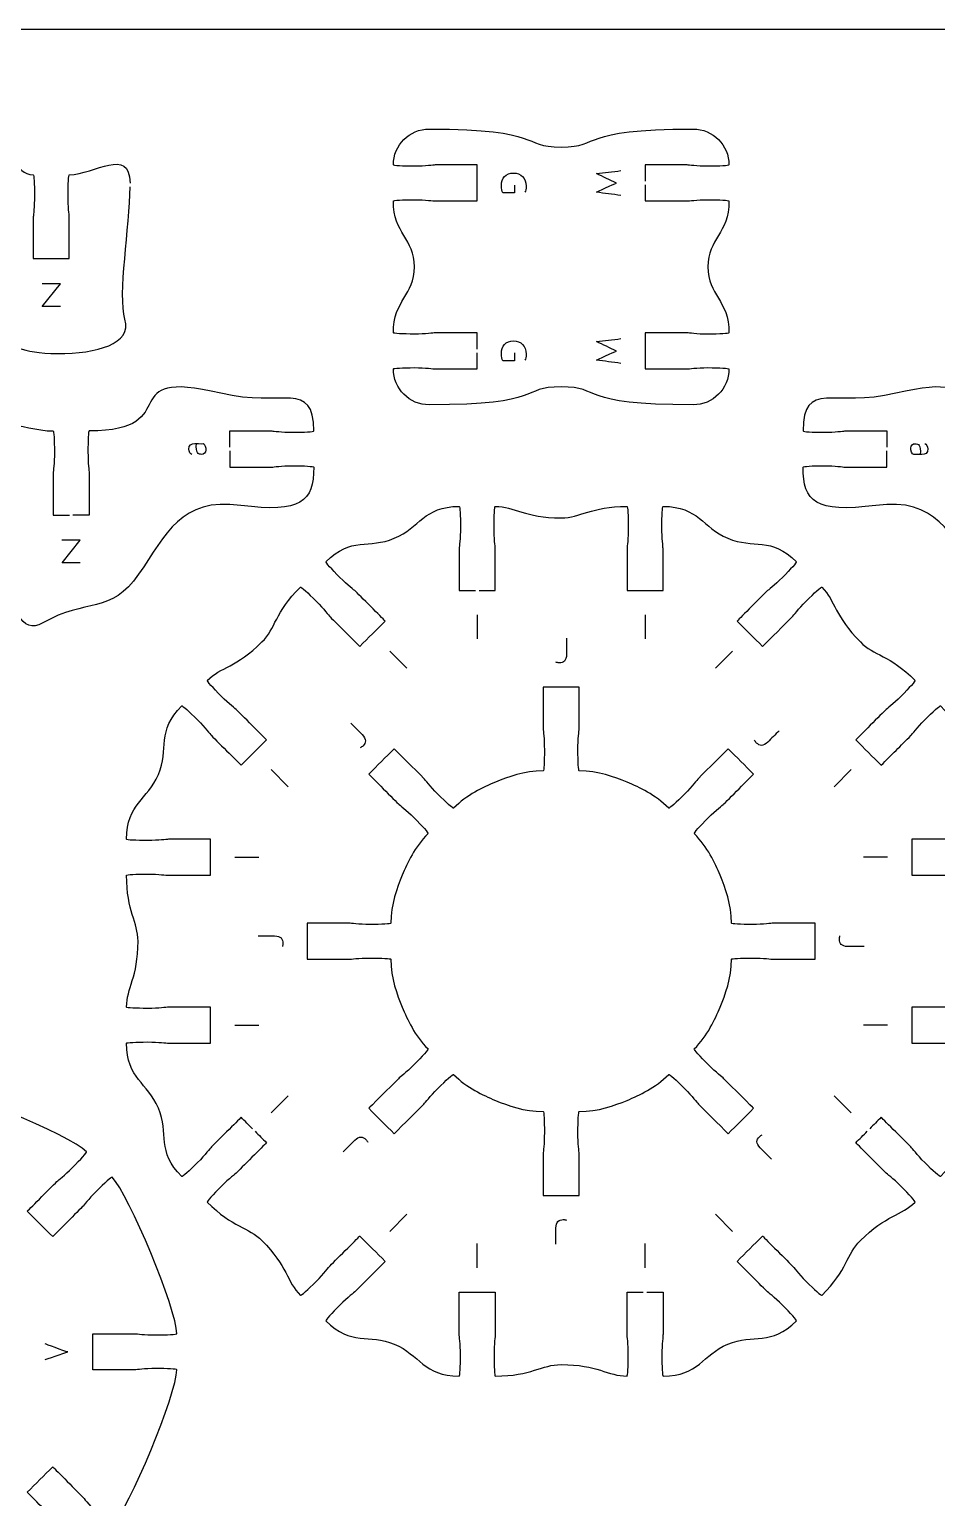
# Model space of a CAD drawing. Extents: x 0 to 300, y 0 to 300.
# Drawn here: x 105.9 to 181.6, y 177.7 to 300.1 of the extents above; entities that cross this region are included whole.
import ezdxf

# ---------------------------------------------------------------- set-up
doc = ezdxf.new("R2010")
doc.units = 0
doc.header["$MEASUREMENT"] = 0
doc.layers.add('DEFAULT', color=7, linetype='CONTINUOUS')

msp = doc.modelspace()

# ---------------------------------------------------------------- linework, layer by layer
at = {"layer": 'DEFAULT', "color": 1}
msp.add_lwpolyline([(294.85, 300.1), (5.15, 300.1)], dxfattribs=at)
at = {"layer": 'DEFAULT', "color": 250}
for points in [[(108.49, 276.98), (106.98, 276.98), (108.49, 278.89), (106.96, 278.89)], [(110.15, 255.61), (108.64, 255.61), (110.15, 257.51), (108.62, 257.51)], [(143.27, 251.29), (143.27, 249.27)], [(157.27, 251.29), (157.27, 249.27)], [(135.97, 248.26), (137.39, 246.83)], [(164.57, 248.26), (163.15, 246.83)], [(126.07, 238.37), (127.5, 236.94)], [(174.47, 238.37), (173.04, 236.94)], [(123.04, 231.06), (125.06, 231.06)], [(177.5, 231.06), (175.48, 231.06)], [(123.04, 217.06), (125.06, 217.06)], [(177.5, 217.06), (175.48, 217.06)], [(126.07, 209.76), (127.5, 211.18)], [(174.47, 209.76), (173.04, 211.18)], [(135.97, 199.86), (137.39, 201.29)], [(164.57, 199.86), (163.15, 201.29)], [(143.27, 196.83), (143.27, 198.85)], [(157.27, 196.83), (157.27, 198.85)]]:
    msp.add_lwpolyline(points, dxfattribs=at)
at = {"layer": 'DEFAULT', "color": 1}
for points, knots in [([(143.27, 273.43), (143.27, 273.89), (143.27, 274.34), (143.27, 274.79), (142.11, 274.79), (140.94, 274.79), (139.77, 274.79), (139.6, 274.79), (138.99, 274.69), (138.02, 274.69), (137.05, 274.69), (136.27, 274.74), (136.27, 274.79), (136.27, 277.54), (138.03, 277.92), (138.03, 280.29), (138.03, 282.66), (136.27, 283.04), (136.27, 285.79), (136.27, 285.84), (137.05, 285.89), (138.02, 285.89), (138.99, 285.89), (139.6, 285.79), (139.77, 285.79), (140.94, 285.79), (142.11, 285.79), (143.27, 285.79), (143.27, 286.79), (143.27, 287.79), (143.27, 288.79), (142.11, 288.79), (140.94, 288.79), (139.77, 288.79), (139.6, 288.79), (138.99, 288.69), (138.02, 288.69), (137.05, 288.69), (136.27, 288.73), (136.27, 288.79), (136.27, 290.45), (137.61, 291.79), (139.27, 291.79), (149, 291.79), (146.77, 290.29), (150.27, 290.29), (153.77, 290.29), (151.54, 291.79), (161.27, 291.79), (162.93, 291.79), (164.27, 290.45), (164.27, 288.79), (164.27, 288.73), (163.49, 288.69), (162.52, 288.69), (161.55, 288.69), (160.95, 288.79), (160.77, 288.79), (159.6, 288.79), (158.44, 288.79), (157.27, 288.79), (157.27, 288.34), (157.27, 287.89), (157.27, 287.44)], [0, 0, 0, 0, 3.83, 3.83, 3.83, 13.75, 13.75, 13.75, 14.75, 14.75, 14.75, 15.75, 15.75, 15.75, 16.75, 16.75, 16.75, 17.75, 17.75, 17.75, 18.75, 18.75, 18.75, 19.75, 19.75, 19.75, 29.67, 29.67, 29.67, 38.17, 38.17, 38.17, 48.09, 48.09, 48.09, 49.09, 49.09, 49.09, 50.09, 50.09, 50.09, 51.09, 51.09, 51.09, 52.09, 52.09, 52.09, 53.09, 53.09, 53.09, 54.09, 54.09, 54.09, 55.09, 55.09, 55.09, 56.09, 56.09, 56.09, 66.01, 66.01, 66.01, 69.84, 69.84, 69.84, 69.84]), ([(94.74, 287.66), (94.33, 291.27), (96.75, 287.71), (100.92, 289.06), (105.16, 290.43), (104.53, 287.98), (106.23, 287.98), (106.29, 287.98), (106.33, 287.19), (106.33, 286.23), (106.33, 285.26), (106.23, 284.65), (106.23, 284.48), (106.23, 283.31), (106.23, 282.14), (106.23, 280.98), (107.23, 280.98), (108.23, 280.98), (109.23, 280.98), (109.23, 282.14), (109.23, 283.31), (109.23, 284.48), (109.23, 284.65), (109.13, 285.26), (109.13, 286.23), (109.13, 287.19), (109.18, 287.98), (109.23, 287.98), (111.37, 287.98), (114.23, 290.35), (114.31, 287.28)], [0, 0, 0, 0, 1, 1, 1, 2, 2, 2, 3, 3, 3, 4, 4, 4, 13.92, 13.92, 13.92, 22.42, 22.42, 22.42, 32.34, 32.34, 32.34, 33.34, 33.34, 33.34, 34.34, 34.34, 34.34, 35.34, 35.34, 35.34, 35.34]), ([(94.78, 287.36), (95.12, 283.51), (89.89, 278.3), (91.7, 274.68), (92.5, 273.09), (92.33, 271.19), (95.95, 271.19), (99.23, 271.19), (96.74, 273.98), (99.23, 273.98), (99.28, 273.98), (99.33, 274.76), (99.33, 275.73), (99.33, 276.7), (99.23, 277.3), (99.23, 277.48), (99.23, 278.64), (99.23, 279.81), (99.23, 280.98), (100.23, 280.98), (101.23, 280.98), (102.23, 280.98), (102.23, 279.81), (102.23, 278.64), (102.23, 277.48), (102.23, 277.3), (102.13, 276.7), (102.13, 275.73), (102.13, 274.76), (102.17, 273.98), (102.23, 273.98), (104.78, 273.98), (105.03, 273.06), (108.27, 273.06), (111.51, 273.06), (114.5, 273.87), (113.88, 275.93), (113.27, 277.95), (114.28, 283.66), (114.31, 286.98)], [0, 0, 0, 0, 1, 1, 1, 2, 2, 2, 3, 3, 3, 4, 4, 4, 5, 5, 5, 14.92, 14.92, 14.92, 23.43, 23.43, 23.43, 33.35, 33.35, 33.35, 34.35, 34.35, 34.35, 35.35, 35.35, 35.35, 36.35, 36.35, 36.35, 37.35, 37.35, 37.35, 38.35, 38.35, 38.35, 38.35]), ([(157.27, 287.14), (157.27, 286.69), (157.27, 286.24), (157.27, 285.79), (158.44, 285.79), (159.6, 285.79), (160.77, 285.79), (160.95, 285.79), (161.55, 285.89), (162.52, 285.89), (163.49, 285.89), (164.27, 285.84), (164.27, 285.79), (164.27, 283.04), (162.52, 282.66), (162.52, 280.29), (162.52, 277.92), (164.27, 277.54), (164.27, 274.79), (164.27, 274.73), (163.49, 274.68), (162.52, 274.68), (161.55, 274.68), (160.95, 274.79), (160.77, 274.79), (159.6, 274.79), (158.44, 274.79), (157.27, 274.79), (157.27, 273.79), (157.27, 272.78), (157.27, 271.78), (158.44, 271.78), (159.6, 271.78), (160.77, 271.78), (160.95, 271.78), (161.55, 271.89), (162.52, 271.89), (163.49, 271.89), (164.27, 271.84), (164.27, 271.78), (164.27, 270.13), (162.93, 268.79), (161.27, 268.79), (151.54, 268.79), (153.77, 270.29), (150.27, 270.29), (146.77, 270.29), (149, 268.79), (139.27, 268.79), (137.61, 268.79), (136.27, 270.13), (136.27, 271.79), (136.27, 271.84), (137.05, 271.89), (138.02, 271.89), (138.99, 271.89), (139.6, 271.79), (139.77, 271.79), (140.94, 271.79), (142.11, 271.79), (143.27, 271.79), (143.27, 272.24), (143.27, 272.69), (143.27, 273.14)], [0, 0, 0, 0, 3.83, 3.83, 3.83, 13.75, 13.75, 13.75, 14.75, 14.75, 14.75, 15.75, 15.75, 15.75, 16.75, 16.75, 16.75, 17.75, 17.75, 17.75, 18.75, 18.75, 18.75, 19.75, 19.75, 19.75, 29.67, 29.67, 29.67, 38.18, 38.18, 38.18, 48.1, 48.1, 48.1, 49.1, 49.1, 49.1, 50.1, 50.1, 50.1, 51.1, 51.1, 51.1, 52.1, 52.1, 52.1, 53.1, 53.1, 53.1, 54.1, 54.1, 54.1, 55.1, 55.1, 55.1, 56.1, 56.1, 56.1, 66.02, 66.02, 66.02, 69.84, 69.84, 69.84, 69.84]), ([(122.63, 265.25), (122.63, 265.71), (122.63, 266.16), (122.63, 266.61), (123.79, 266.61), (124.96, 266.61), (126.13, 266.61), (126.3, 266.61), (126.91, 266.5), (127.88, 266.5), (128.84, 266.5), (129.63, 266.55), (129.63, 266.61), (129.63, 270.91), (127, 268.53), (121.89, 269.75), (112.67, 271.95), (119.11, 266.61), (110.89, 266.61), (110.83, 266.61), (110.79, 265.82), (110.79, 264.86), (110.79, 263.89), (110.89, 263.28), (110.89, 263.11), (110.89, 261.94), (110.89, 260.77), (110.89, 259.6), (110.44, 259.6), (109.99, 259.6), (109.54, 259.6)], [0, 0, 0, 0, 3.83, 3.83, 3.83, 13.75, 13.75, 13.75, 14.75, 14.75, 14.75, 15.75, 15.75, 15.75, 16.75, 16.75, 16.75, 17.75, 17.75, 17.75, 18.75, 18.75, 18.75, 19.75, 19.75, 19.75, 29.68, 29.68, 29.68, 33.51, 33.51, 33.51, 33.51]), ([(190.53, 259.6), (190.08, 259.6), (189.63, 259.6), (189.18, 259.6), (189.18, 260.77), (189.18, 261.94), (189.18, 263.11), (189.18, 263.28), (189.28, 263.89), (189.28, 264.86), (189.28, 265.82), (189.24, 266.61), (189.18, 266.61), (180.96, 266.61), (187.4, 271.95), (178.19, 269.75), (173.07, 268.53), (170.45, 270.91), (170.45, 266.61), (170.45, 266.55), (171.23, 266.5), (172.19, 266.5), (173.16, 266.5), (173.77, 266.61), (173.94, 266.61), (175.11, 266.61), (176.28, 266.61), (177.44, 266.61), (177.44, 266.16), (177.44, 265.71), (177.44, 265.25)], [0, 0, 0, 0, 3.83, 3.83, 3.83, 13.76, 13.76, 13.76, 14.76, 14.76, 14.76, 15.76, 15.76, 15.76, 16.76, 16.76, 16.76, 17.76, 17.76, 17.76, 18.76, 18.76, 18.76, 19.76, 19.76, 19.76, 29.68, 29.68, 29.68, 33.51, 33.51, 33.51, 33.51]), ([(122.63, 264.96), (122.63, 264.5), (122.63, 264.05), (122.63, 263.6), (123.79, 263.6), (124.96, 263.6), (126.13, 263.6), (126.3, 263.6), (126.91, 263.71), (127.88, 263.71), (128.84, 263.71), (129.63, 263.66), (129.63, 263.6), (129.63, 260.7), (128.59, 259.76), (123.54, 260.41), (118.5, 261.07), (117.32, 258.02), (115.02, 254.66), (112.71, 251.3), (110.65, 252.67), (107.03, 250.61), (103.42, 248.56), (103.92, 259.7), (102.99, 264.25), (102.05, 268.79), (105.21, 266.61), (107.89, 266.61), (107.94, 266.61), (107.99, 265.82), (107.99, 264.86), (107.99, 263.89), (107.89, 263.28), (107.89, 263.1), (107.89, 261.94), (107.89, 260.77), (107.89, 259.6), (108.34, 259.6), (108.79, 259.6), (109.24, 259.6)], [0, 0, 0, 0, 3.83, 3.83, 3.83, 13.75, 13.75, 13.75, 14.75, 14.75, 14.75, 15.75, 15.75, 15.75, 16.75, 16.75, 16.75, 17.75, 17.75, 17.75, 18.75, 18.75, 18.75, 19.75, 19.75, 19.75, 20.75, 20.75, 20.75, 21.75, 21.75, 21.75, 22.75, 22.75, 22.75, 32.67, 32.67, 32.67, 36.49, 36.49, 36.49, 36.49]), ([(190.83, 259.6), (191.28, 259.6), (191.73, 259.6), (192.18, 259.6), (192.18, 260.77), (192.18, 261.94), (192.18, 263.1), (192.18, 263.28), (192.08, 263.89), (192.08, 264.86), (192.08, 265.82), (192.13, 266.61), (192.18, 266.61), (194.86, 266.61), (198.02, 268.79), (197.08, 264.25), (196.15, 259.7), (196.65, 248.56), (193.04, 250.61), (189.42, 252.67), (187.36, 251.3), (185.05, 254.66), (182.75, 258.02), (181.57, 261.07), (176.53, 260.41), (171.48, 259.76), (170.45, 260.7), (170.45, 263.6), (170.45, 263.66), (171.23, 263.71), (172.19, 263.71), (173.16, 263.71), (173.77, 263.6), (173.94, 263.6), (175.11, 263.6), (176.28, 263.6), (177.44, 263.6), (177.44, 264.05), (177.44, 264.5), (177.44, 264.96)], [0, 0, 0, 0, 3.82, 3.82, 3.82, 13.74, 13.74, 13.74, 14.74, 14.74, 14.74, 15.74, 15.74, 15.74, 16.74, 16.74, 16.74, 17.74, 17.74, 17.74, 18.74, 18.74, 18.74, 19.74, 19.74, 19.74, 20.74, 20.74, 20.74, 21.74, 21.74, 21.74, 22.74, 22.74, 22.74, 32.66, 32.66, 32.66, 36.49, 36.49, 36.49, 36.49]), ([(124.52, 208.42), (124.2, 208.74), (123.88, 209.06), (123.57, 209.38), (123.57, 209.38), (121.71, 207.52), (121.09, 206.91), (120.97, 206.78), (120.61, 206.28), (119.93, 205.6), (119.24, 204.91), (118.66, 204.39), (118.62, 204.43), (116.5, 206.55), (117.56, 208), (116.67, 210.14), (115.78, 212.29), (114.01, 212.56), (114.01, 215.56), (114.01, 215.61), (114.79, 215.66), (115.76, 215.66), (116.73, 215.66), (117.33, 215.56), (117.51, 215.56), (118.68, 215.56), (119.84, 215.56), (121.01, 215.56), (121.01, 216.56), (121.01, 217.56), (121.01, 218.56), (119.84, 218.56), (118.68, 218.56), (117.51, 218.56), (117.33, 218.56), (116.73, 218.46), (115.76, 218.46), (114.79, 218.46), (114.01, 218.5), (114.01, 218.56), (114.01, 220.18), (114.97, 221.02), (114.97, 224.06), (114.97, 225.68), (114.01, 226.52), (114.01, 229.56), (114.01, 229.61), (114.79, 229.66), (115.76, 229.66), (116.73, 229.66), (117.33, 229.56), (117.51, 229.56), (118.68, 229.56), (119.84, 229.56), (121.01, 229.56), (121.01, 230.56), (121.01, 231.56), (121.01, 232.56), (119.84, 232.56), (118.68, 232.56), (117.51, 232.56), (117.33, 232.56), (116.73, 232.46), (115.76, 232.46), (114.79, 232.46), (114.01, 232.5), (114.01, 232.56), (114.01, 235.56), (115.78, 235.83), (116.67, 237.97), (117.56, 240.12), (116.5, 241.57), (118.62, 243.69), (118.66, 243.73), (119.24, 243.2), (119.93, 242.52), (120.61, 241.84), (120.97, 241.34), (121.09, 241.21), (121.71, 240.59), (123.57, 238.74), (123.57, 238.74), (124.27, 239.44), (124.98, 240.15), (125.69, 240.86), (125.69, 240.86), (123.83, 242.72), (123.21, 243.33), (123.09, 243.46), (122.59, 243.82), (121.9, 244.5), (121.22, 245.19), (120.7, 245.77), (120.74, 245.81), (121.88, 246.95), (123.16, 246.87), (125.31, 249.02), (126.45, 250.16), (126.37, 251.44), (128.52, 253.59), (128.56, 253.63), (129.14, 253.11), (129.83, 252.42), (130.51, 251.74), (130.87, 251.24), (130.99, 251.11), (131.61, 250.5), (133.47, 248.64), (133.47, 248.64), (134.18, 249.35), (134.88, 250.05), (135.59, 250.76), (135.59, 250.76), (133.73, 252.62), (133.12, 253.24), (132.99, 253.36), (132.49, 253.72), (131.81, 254.4), (131.12, 255.08), (130.6, 255.67), (130.64, 255.71), (132.76, 257.83), (134.21, 256.77), (136.35, 257.66), (138.5, 258.54), (138.77, 260.32), (141.77, 260.32), (141.82, 260.32), (141.87, 259.54), (141.87, 258.57), (141.87, 257.6), (141.77, 256.99), (141.77, 256.82), (141.77, 255.65), (141.77, 254.49), (141.77, 253.32), (142.22, 253.32), (142.67, 253.32), (143.12, 253.32)], [0, 0, 0, 0, 3.832519, 3.832519, 3.832519, 4.832519, 4.832519, 4.832519, 5.832519, 5.832519, 5.832519, 6.832519, 6.832519, 6.832519, 7.832519, 7.832519, 7.832519, 8.832519, 8.832519, 8.832519, 9.832519, 9.832519, 9.832519, 10.832519, 10.832519, 10.832519, 20.752519, 20.752519, 20.752519, 29.262519, 29.262519, 29.262519, 39.182519, 39.182519, 39.182519, 40.182519, 40.182519, 40.182519, 41.182519, 41.182519, 41.182519, 42.182519, 42.182519, 42.182519, 43.182519, 43.182519, 43.182519, 44.182519, 44.182519, 44.182519, 45.182519, 45.182519, 45.182519, 55.102519, 55.102519, 55.102519, 63.602519, 63.602519, 63.602519, 73.522519, 73.522519, 73.522519, 74.522519, 74.522519, 74.522519, 75.522519, 75.522519, 75.522519, 76.522519, 76.522519, 76.522519, 77.522519, 77.522519, 77.522519, 78.522519, 78.522519, 78.522519, 79.522519, 79.522519, 79.522519, 80.522519, 80.522519, 80.522519, 89.029016, 89.029016, 89.029016, 90.029016, 90.029016, 90.029016, 91.029016, 91.029016, 91.029016, 92.029016, 92.029016, 92.029016, 93.029016, 93.029016, 93.029016, 94.029016, 94.029016, 94.029016, 95.029016, 95.029016, 95.029016, 96.029016, 96.029016, 96.029016, 97.029016, 97.029016, 97.029016, 105.52844, 105.52844, 105.52844, 106.52844, 106.52844, 106.52844, 107.52844, 107.52844, 107.52844, 108.52844, 108.52844, 108.52844, 109.52844, 109.52844, 109.52844, 110.52844, 110.52844, 110.52844, 111.52844, 111.52844, 111.52844, 112.52844, 112.52844, 112.52844, 122.44844, 122.44844, 122.44844, 126.27844, 126.27844, 126.27844, 126.27844]), ([(143.42, 253.32), (143.87, 253.32), (144.32, 253.32), (144.77, 253.32), (144.77, 254.49), (144.77, 255.65), (144.77, 256.82), (144.77, 256.99), (144.67, 257.6), (144.67, 258.57), (144.67, 259.54), (144.71, 260.32), (144.77, 260.32), (146.39, 260.32), (147.23, 259.36), (150.27, 259.36), (151.89, 259.36), (152.73, 260.32), (155.77, 260.32), (155.82, 260.32), (155.87, 259.54), (155.87, 258.57), (155.87, 257.6), (155.77, 256.99), (155.77, 256.82), (155.77, 255.65), (155.77, 254.49), (155.77, 253.32), (156.77, 253.32), (157.77, 253.32), (158.77, 253.32), (158.77, 254.49), (158.77, 255.65), (158.77, 256.82), (158.77, 256.99), (158.67, 257.6), (158.67, 258.57), (158.67, 259.54), (158.71, 260.32), (158.77, 260.32), (161.77, 260.32), (162.04, 258.54), (164.18, 257.66), (166.33, 256.77), (167.78, 257.83), (169.9, 255.71), (169.93, 255.67), (169.42, 255.08), (168.73, 254.4), (168.05, 253.72), (167.55, 253.36), (167.42, 253.24), (166.8, 252.62), (164.95, 250.76), (164.95, 250.76), (165.65, 250.05), (166.36, 249.35), (167.07, 248.64), (167.89, 249.46), (168.72, 250.29), (169.54, 251.11), (169.67, 251.24), (170.03, 251.74), (170.71, 252.42), (171.4, 253.11), (171.98, 253.63), (172.02, 253.59), (173.16, 252.44), (173.08, 251.17), (175.23, 249.02), (176.37, 247.87), (177.65, 247.96), (179.8, 245.81), (179.84, 245.77), (179.32, 245.19), (178.63, 244.5), (177.95, 243.82), (177.45, 243.46), (177.33, 243.33), (176.7, 242.72), (174.85, 240.86), (174.85, 240.86), (175.56, 240.15), (176.26, 239.44), (176.97, 238.74), (177.79, 239.56), (178.62, 240.39), (179.45, 241.21), (179.57, 241.34), (179.93, 241.84), (180.61, 242.52), (181.29, 243.2), (181.88, 243.73), (181.92, 243.69), (184.04, 241.57), (182.98, 240.12), (183.87, 237.97), (184.75, 235.83), (186.53, 235.56), (186.53, 232.56), (186.53, 232.5), (185.75, 232.46), (184.78, 232.46), (183.81, 232.46), (183.2, 232.56), (183.03, 232.56), (181.86, 232.56), (180.7, 232.56), (179.53, 232.56), (179.53, 231.56), (179.53, 230.56), (179.53, 229.56), (180.7, 229.56), (181.86, 229.56), (183.03, 229.56), (183.2, 229.56), (183.81, 229.66), (184.78, 229.66), (185.75, 229.66), (186.53, 229.61), (186.53, 229.56), (186.53, 227.94), (185.57, 227.1), (185.57, 224.06), (185.57, 222.44), (186.53, 221.6), (186.53, 218.56), (186.53, 218.5), (185.75, 218.46), (184.78, 218.46), (183.81, 218.46), (183.2, 218.56), (183.03, 218.56), (181.86, 218.56), (180.7, 218.56), (179.53, 218.56), (179.53, 217.56), (179.53, 216.56), (179.53, 215.56), (180.7, 215.56), (181.86, 215.56), (183.03, 215.56), (183.2, 215.56), (183.81, 215.66), (184.78, 215.66), (185.75, 215.66), (186.53, 215.61), (186.53, 215.56), (186.53, 212.56), (184.75, 212.29), (183.87, 210.14), (182.98, 208), (184.04, 206.55), (181.92, 204.43), (181.88, 204.39), (181.29, 204.91), (180.61, 205.6), (179.93, 206.28), (179.57, 206.78), (179.45, 206.91), (178.82, 207.52), (176.97, 209.38), (176.97, 209.38), (176.65, 209.06), (176.33, 208.74), (176.02, 208.43)], [0, 0, 0, 0, 3.82, 3.82, 3.82, 13.74, 13.74, 13.74, 14.74, 14.74, 14.74, 15.74, 15.74, 15.74, 16.74, 16.74, 16.74, 17.74, 17.74, 17.74, 18.74, 18.74, 18.74, 19.74, 19.74, 19.74, 29.66, 29.66, 29.66, 38.16, 38.16, 38.16, 48.08, 48.08, 48.08, 49.08, 49.08, 49.08, 50.08, 50.08, 50.08, 51.08, 51.08, 51.08, 52.08, 52.08, 52.08, 53.08, 53.08, 53.08, 54.08, 54.08, 54.08, 55.08, 55.08, 55.08, 63.586498, 63.586498, 63.586498, 73.500135, 73.500135, 73.500135, 74.500135, 74.500135, 74.500135, 75.500135, 75.500135, 75.500135, 76.500135, 76.500135, 76.500135, 77.500135, 77.500135, 77.500135, 78.500135, 78.500135, 78.500135, 79.500135, 79.500135, 79.500135, 80.500135, 80.500135, 80.500135, 88.999558, 88.999558, 88.999558, 98.927337, 98.927337, 98.927337, 99.927337, 99.927337, 99.927337, 100.927337, 100.927337, 100.927337, 101.927337, 101.927337, 101.927337, 102.927337, 102.927337, 102.927337, 103.927337, 103.927337, 103.927337, 104.927337, 104.927337, 104.927337, 114.847337, 114.847337, 114.847337, 123.347337, 123.347337, 123.347337, 133.267337, 133.267337, 133.267337, 134.267337, 134.267337, 134.267337, 135.267337, 135.267337, 135.267337, 136.267337, 136.267337, 136.267337, 137.267337, 137.267337, 137.267337, 138.267337, 138.267337, 138.267337, 139.267337, 139.267337, 139.267337, 149.187337, 149.187337, 149.187337, 157.697337, 157.697337, 157.697337, 167.617337, 167.617337, 167.617337, 168.617337, 168.617337, 168.617337, 169.617337, 169.617337, 169.617337, 170.617337, 170.617337, 170.617337, 171.617337, 171.617337, 171.617337, 172.617337, 172.617337, 172.617337, 173.617337, 173.617337, 173.617337, 174.617337, 174.617337, 174.617337, 178.435714, 178.435714, 178.435714, 178.435714]), ([(171.47, 222.56), (170.3, 222.56), (169.14, 222.56), (167.97, 222.56), (167.8, 222.56), (167.19, 222.66), (166.22, 222.66), (165.26, 222.66), (164.47, 222.62), (164.47, 222.56), (164.47, 220.96), (163.97, 219.61), (163.53, 218.57), (163.1, 217.52), (162.5, 216.21), (161.37, 215.08), (161.33, 215.04), (161.85, 214.46), (162.54, 213.77), (163.22, 213.09), (163.72, 212.73), (163.85, 212.6), (164.46, 211.99), (166.32, 210.13), (166.32, 210.13), (165.61, 209.42), (164.91, 208.72), (164.2, 208.01), (164.2, 208.01), (162.34, 209.86), (161.73, 210.48), (161.6, 210.61), (161.24, 211.11), (160.56, 211.79), (159.88, 212.47), (159.29, 213), (159.25, 212.96), (158.12, 211.83), (156.82, 211.23), (155.77, 210.79), (154.71, 210.36), (153.37, 209.86), (151.77, 209.86), (151.72, 209.86), (151.67, 209.08), (151.67, 208.11), (151.67, 207.14), (151.77, 206.53), (151.77, 206.36), (151.77, 205.19), (151.77, 204.03), (151.77, 202.86), (150.77, 202.86), (149.77, 202.86), (148.77, 202.86), (148.77, 204.03), (148.77, 205.19), (148.77, 206.36), (148.77, 206.53), (148.87, 207.14), (148.87, 208.11), (148.87, 209.08), (148.83, 209.86), (148.77, 209.86), (147.18, 209.86), (145.83, 210.36), (144.78, 210.79), (143.72, 211.23), (142.42, 211.83), (141.29, 212.96), (141.25, 213), (140.67, 212.47), (139.98, 211.79), (139.3, 211.11), (138.94, 210.61), (138.81, 210.48), (138.2, 209.86), (136.34, 208.01), (136.34, 208.01), (135.63, 208.72), (134.93, 209.42), (134.22, 210.13), (134.22, 210.13), (136.08, 211.99), (136.69, 212.6), (136.82, 212.73), (137.32, 213.09), (138, 213.77), (138.69, 214.46), (139.21, 215.04), (139.17, 215.08), (138.04, 216.21), (137.44, 217.52), (137.01, 218.57), (136.57, 219.61), (136.07, 220.96), (136.07, 222.56), (136.07, 222.62), (135.29, 222.66), (134.32, 222.66), (133.35, 222.66), (132.75, 222.56), (132.57, 222.56), (131.4, 222.56), (130.24, 222.56), (129.07, 222.56), (129.07, 223.56), (129.07, 224.56), (129.07, 225.56), (130.24, 225.56), (131.4, 225.56), (132.57, 225.56), (132.75, 225.56), (133.35, 225.46), (134.32, 225.46), (135.29, 225.46), (136.07, 225.51), (136.07, 225.56), (136.07, 227.16), (136.57, 228.5), (137.01, 229.56), (137.44, 230.6), (138.04, 231.91), (139.17, 233.04), (139.21, 233.08), (138.69, 233.67), (138, 234.35), (137.32, 235.03), (136.82, 235.39), (136.69, 235.51), (136.08, 236.13), (134.22, 237.99), (134.22, 237.99), (134.93, 238.7), (135.63, 239.4), (136.34, 240.11), (136.34, 240.11), (138.2, 238.26), (138.81, 237.64), (138.94, 237.51), (139.3, 237.01), (139.98, 236.33), (140.67, 235.64), (141.25, 235.12), (141.29, 235.16), (142.42, 236.29), (143.72, 236.89), (144.78, 237.32), (145.83, 237.76), (147.18, 238.26), (148.77, 238.26), (148.83, 238.26), (148.87, 239.04), (148.87, 240.01), (148.87, 240.98), (148.77, 241.59), (148.77, 241.76), (148.77, 242.93), (148.77, 244.09), (148.77, 245.26), (149.77, 245.26), (150.77, 245.26), (151.77, 245.26), (151.77, 244.09), (151.77, 242.93), (151.77, 241.76), (151.77, 241.59), (151.67, 240.98), (151.67, 240.01), (151.67, 239.04), (151.72, 238.26), (151.77, 238.26), (153.37, 238.26), (154.71, 237.76), (155.77, 237.32), (156.82, 236.89), (158.12, 236.29), (159.25, 235.16), (159.29, 235.12), (159.88, 235.64), (160.56, 236.33), (161.24, 237.01), (161.6, 237.51), (161.73, 237.64), (162.34, 238.26), (164.2, 240.11), (164.2, 240.11), (164.91, 239.4), (165.61, 238.7), (166.32, 237.99), (166.32, 237.99), (164.46, 236.13), (163.85, 235.51), (163.72, 235.39), (163.22, 235.03), (162.54, 234.35), (161.85, 233.67), (161.33, 233.08), (161.37, 233.04), (162.5, 231.91), (163.1, 230.6), (163.53, 229.56), (163.97, 228.5), (164.47, 227.16), (164.47, 225.56), (164.47, 225.51), (165.26, 225.46), (166.22, 225.46), (167.19, 225.46), (167.8, 225.56), (167.97, 225.56), (169.14, 225.56), (170.3, 225.56), (171.47, 225.56), (171.47, 224.56), (171.47, 223.56), (171.47, 222.56)], [8.5, 8.5, 8.5, 8.5, 18.42, 18.42, 18.42, 19.42, 19.42, 19.42, 20.42, 20.42, 20.42, 21.42, 21.42, 21.42, 22.42, 22.42, 22.42, 23.42, 23.42, 23.42, 24.42, 24.42, 24.42, 25.42, 25.42, 25.42, 33.927205, 33.927205, 33.927205, 34.927205, 34.927205, 34.927205, 35.927205, 35.927205, 35.927205, 36.927205, 36.927205, 36.927205, 37.927205, 37.927205, 37.927205, 38.927205, 38.927205, 38.927205, 39.927205, 39.927205, 39.927205, 40.927205, 40.927205, 40.927205, 50.847205, 50.847205, 50.847205, 59.357205, 59.357205, 59.357205, 69.277205, 69.277205, 69.277205, 70.277205, 70.277205, 70.277205, 71.277205, 71.277205, 71.277205, 72.277205, 72.277205, 72.277205, 73.277205, 73.277205, 73.277205, 74.277205, 74.277205, 74.277205, 75.277205, 75.277205, 75.277205, 76.277205, 76.277205, 76.277205, 84.78441, 84.78441, 84.78441, 85.78441, 85.78441, 85.78441, 86.78441, 86.78441, 86.78441, 87.78441, 87.78441, 87.78441, 88.78441, 88.78441, 88.78441, 89.78441, 89.78441, 89.78441, 90.78441, 90.78441, 90.78441, 91.78441, 91.78441, 91.78441, 101.70441, 101.70441, 101.70441, 110.20441, 110.20441, 110.20441, 120.12441, 120.12441, 120.12441, 121.12441, 121.12441, 121.12441, 122.12441, 122.12441, 122.12441, 123.12441, 123.12441, 123.12441, 124.12441, 124.12441, 124.12441, 125.12441, 125.12441, 125.12441, 126.12441, 126.12441, 126.12441, 127.12441, 127.12441, 127.12441, 135.623834, 135.623834, 135.623834, 136.623834, 136.623834, 136.623834, 137.623834, 137.623834, 137.623834, 138.623834, 138.623834, 138.623834, 139.623834, 139.623834, 139.623834, 140.623834, 140.623834, 140.623834, 141.623834, 141.623834, 141.623834, 142.623834, 142.623834, 142.623834, 152.553834, 152.553834, 152.553834, 161.063834, 161.063834, 161.063834, 170.993834, 170.993834, 170.993834, 171.993834, 171.993834, 171.993834, 172.993834, 172.993834, 172.993834, 173.993834, 173.993834, 173.993834, 174.993834, 174.993834, 174.993834, 175.993834, 175.993834, 175.993834, 176.993834, 176.993834, 176.993834, 177.993834, 177.993834, 177.993834, 186.493258, 186.493258, 186.493258, 187.493258, 187.493258, 187.493258, 188.493258, 188.493258, 188.493258, 189.493258, 189.493258, 189.493258, 190.493258, 190.493258, 190.493258, 191.493258, 191.493258, 191.493258, 192.493258, 192.493258, 192.493258, 193.493258, 193.493258, 193.493258, 203.413258, 203.413258, 203.413258, 211.913258, 211.913258, 211.913258, 211.913258]), ([(96.28, 177.75), (96.73, 177.75), (97.18, 177.75), (97.63, 177.75), (97.63, 175.59), (97.63, 173.42), (97.63, 171.25), (97.63, 171.08), (97.53, 170.47), (97.52, 169.5), (97.52, 168.54), (97.57, 167.76), (97.62, 167.75), (99.62, 167.75), (109.26, 171.75), (110.68, 173.16), (110.71, 173.2), (110.2, 173.78), (109.51, 174.47), (108.83, 175.15), (108.33, 175.51), (108.2, 175.63), (107.58, 176.25), (105.73, 178.11), (105.73, 178.11), (106.43, 178.82), (107.14, 179.52), (107.85, 180.23), (107.85, 180.23), (109.71, 178.38), (110.32, 177.75), (110.45, 177.63), (110.81, 177.13), (111.49, 176.45), (112.18, 175.76), (112.76, 175.24), (112.8, 175.28), (114.21, 176.7), (118.2, 186.33), (118.2, 188.33), (118.2, 188.39), (117.42, 188.43), (116.45, 188.43), (115.49, 188.43), (114.88, 188.33), (114.7, 188.33), (113.54, 188.33), (112.37, 188.33), (111.2, 188.33), (111.2, 189.33), (111.2, 190.33), (111.2, 191.33), (111.2, 191.33), (113.83, 191.33), (114.7, 191.33), (114.88, 191.33), (115.48, 191.23), (116.45, 191.23), (117.42, 191.23), (118.2, 191.28), (118.2, 191.33), (118.2, 193.33), (114.21, 202.97), (112.8, 204.38), (112.76, 204.42), (112.18, 203.9), (111.49, 203.22), (110.8, 202.53), (110.45, 202.03), (110.32, 201.91), (109.7, 201.29), (107.85, 199.43), (107.85, 199.43), (107.14, 200.14), (106.43, 200.85), (105.73, 201.55), (105.73, 201.55), (107.59, 203.41), (108.2, 204.03), (108.33, 204.15), (108.83, 204.51), (109.51, 205.2), (110.19, 205.88), (110.71, 206.46), (110.68, 206.5), (109.26, 207.92), (99.63, 211.91), (97.63, 211.91), (97.57, 211.91), (97.52, 211.13), (97.52, 210.16), (97.52, 209.19), (97.63, 208.58), (97.62, 208.41), (97.63, 207.53), (97.63, 201.91), (97.63, 201.91), (97.18, 201.91), (96.73, 201.91), (96.28, 201.91)], [0, 0, 0, 0, 3.83, 3.83, 3.83, 22.26, 22.26, 22.26, 23.26, 23.26, 23.26, 24.26, 24.26, 24.26, 25.26, 25.26, 25.26, 26.26, 26.26, 26.26, 27.26, 27.26, 27.26, 28.26, 28.26, 28.26, 36.766498, 36.766498, 36.766498, 37.766498, 37.766498, 37.766498, 38.766498, 38.766498, 38.766498, 39.766498, 39.766498, 39.766498, 40.766498, 40.766498, 40.766498, 41.766498, 41.766498, 41.766498, 42.766498, 42.766498, 42.766498, 52.696498, 52.696498, 52.696498, 61.196503, 61.196503, 61.196503, 62.196503, 62.196503, 62.196503, 63.196503, 63.196503, 63.196503, 64.196503, 64.196503, 64.196503, 65.196503, 65.196503, 65.196503, 66.196503, 66.196503, 66.196503, 67.196503, 67.196503, 67.196503, 68.196503, 68.196503, 68.196503, 76.703001, 76.703001, 76.703001, 77.703001, 77.703001, 77.703001, 78.703001, 78.703001, 78.703001, 79.703001, 79.703001, 79.703001, 80.703001, 80.703001, 80.703001, 81.703001, 81.703001, 81.703001, 82.703001, 82.703001, 82.703001, 83.703001, 83.703001, 83.703001, 87.533001, 87.533001, 87.533001, 87.533001]), ([(124.73, 208.21), (125.05, 207.89), (125.37, 207.58), (125.69, 207.26), (125.69, 207.26), (123.83, 205.4), (123.21, 204.78), (123.09, 204.66), (122.59, 204.3), (121.9, 203.62), (121.22, 202.93), (120.7, 202.35), (120.74, 202.31), (122.89, 200.16), (124.16, 200.24), (125.31, 199.1), (127.46, 196.95), (127.37, 195.67), (128.52, 194.53), (128.56, 194.49), (129.14, 195.01), (129.83, 195.69), (130.51, 196.38), (130.87, 196.88), (130.99, 197), (131.61, 197.62), (133.47, 199.48), (133.47, 199.48), (134.18, 198.77), (134.88, 198.06), (135.59, 197.36), (134.76, 196.53), (133.94, 195.71), (133.12, 194.88), (132.99, 194.76), (132.49, 194.4), (131.81, 193.72), (131.12, 193.03), (130.6, 192.45), (130.64, 192.41), (132.76, 190.29), (134.21, 191.35), (136.35, 190.46), (138.5, 189.57), (138.77, 187.8), (141.77, 187.8), (141.82, 187.8), (141.87, 188.58), (141.87, 189.55), (141.87, 190.52), (141.77, 191.12), (141.77, 191.3), (141.77, 192.47), (141.77, 193.63), (141.77, 194.8), (142.77, 194.8), (143.77, 194.8), (144.77, 194.8), (144.77, 193.63), (144.77, 192.47), (144.77, 191.3), (144.77, 191.12), (144.67, 190.52), (144.67, 189.55), (144.67, 188.58), (144.71, 187.8), (144.77, 187.8), (147.81, 187.8), (148.65, 188.76), (150.27, 188.76), (153.31, 188.76), (154.15, 187.8), (155.77, 187.8), (155.82, 187.8), (155.87, 188.58), (155.87, 189.55), (155.87, 190.52), (155.77, 191.12), (155.77, 191.3), (155.77, 192.47), (155.77, 193.63), (155.77, 194.8), (156.22, 194.8), (156.67, 194.8), (157.12, 194.8)], [0, 0, 0, 0, 3.825454, 3.825454, 3.825454, 4.825454, 4.825454, 4.825454, 5.825454, 5.825454, 5.825454, 6.825454, 6.825454, 6.825454, 7.825454, 7.825454, 7.825454, 8.825454, 8.825454, 8.825454, 9.825454, 9.825454, 9.825454, 10.825454, 10.825454, 10.825454, 11.825454, 11.825454, 11.825454, 20.331952, 20.331952, 20.331952, 30.245589, 30.245589, 30.245589, 31.245589, 31.245589, 31.245589, 32.245589, 32.245589, 32.245589, 33.245589, 33.245589, 33.245589, 34.245589, 34.245589, 34.245589, 35.245589, 35.245589, 35.245589, 36.245589, 36.245589, 36.245589, 46.165589, 46.165589, 46.165589, 54.665589, 54.665589, 54.665589, 64.585589, 64.585589, 64.585589, 65.585589, 65.585589, 65.585589, 66.585589, 66.585589, 66.585589, 67.585589, 67.585589, 67.585589, 68.585589, 68.585589, 68.585589, 69.585589, 69.585589, 69.585589, 70.585589, 70.585589, 70.585589, 80.505589, 80.505589, 80.505589, 84.335589, 84.335589, 84.335589, 84.335589]), ([(157.42, 194.8), (157.87, 194.8), (158.32, 194.8), (158.77, 194.8), (158.77, 193.63), (158.77, 192.47), (158.77, 191.3), (158.77, 191.12), (158.67, 190.52), (158.67, 189.55), (158.67, 188.58), (158.71, 187.8), (158.77, 187.8), (161.77, 187.8), (162.04, 189.57), (164.18, 190.46), (166.33, 191.35), (167.78, 190.29), (169.9, 192.41), (169.94, 192.45), (169.42, 193.03), (168.73, 193.72), (168.05, 194.4), (167.55, 194.76), (167.42, 194.88), (166.81, 195.5), (164.95, 197.36), (164.95, 197.36), (165.65, 198.06), (166.36, 198.77), (167.07, 199.48), (167.07, 199.48), (168.93, 197.62), (169.54, 197), (169.67, 196.88), (170.03, 196.38), (170.71, 195.69), (171.4, 195.01), (171.98, 194.49), (172.02, 194.53), (174.17, 196.68), (174.08, 197.95), (175.23, 199.1), (177.38, 201.25), (178.66, 201.16), (179.8, 202.31), (179.84, 202.35), (179.32, 202.93), (178.63, 203.62), (177.95, 204.3), (177.45, 204.66), (177.33, 204.78), (176.7, 205.4), (174.85, 207.26), (174.85, 207.26), (175.17, 207.58), (175.49, 207.89), (175.81, 208.21)], [0, 0, 0, 0, 3.82, 3.82, 3.82, 13.74, 13.74, 13.74, 14.74, 14.74, 14.74, 15.74, 15.74, 15.74, 16.74, 16.74, 16.74, 17.74, 17.74, 17.74, 18.74, 18.74, 18.74, 19.74, 19.74, 19.74, 20.74, 20.74, 20.74, 29.253566, 29.253566, 29.253566, 30.253566, 30.253566, 30.253566, 31.253566, 31.253566, 31.253566, 32.253566, 32.253566, 32.253566, 33.253566, 33.253566, 33.253566, 34.253566, 34.253566, 34.253566, 35.253566, 35.253566, 35.253566, 36.253566, 36.253566, 36.253566, 37.253566, 37.253566, 37.253566, 41.07902, 41.07902, 41.07902, 41.07902])]:
    msp.add_open_spline(points, degree=3, knots=knots, dxfattribs=at)
at = {"layer": 'DEFAULT', "color": 250}
for points, knots in [([(146.37, 287.12), (146.37, 286.9), (146.37, 286.68), (146.37, 286.46), (146.04, 286.46), (145.72, 286.46), (145.39, 286.46), (145.35, 286.58), (145.28, 286.81), (145.28, 287.08), (145.28, 287.39), (145.36, 287.64), (145.55, 287.84), (145.72, 288.01), (145.99, 288.12), (146.3, 288.12), (146.91, 288.11), (147.35, 287.7), (147.35, 287.02), (147.35, 286.79), (147.3, 286.61), (147.25, 286.52)], [0, 0, 0, 0, 1.887, 1.887, 1.887, 4.641, 4.641, 4.641, 5.641, 5.641, 5.641, 6.641, 6.641, 6.641, 7.641, 7.641, 7.641, 8.641, 8.641, 8.641, 9.641, 9.641, 9.641, 9.641]), ([(155.24, 286.25), (154.57, 286.34), (153.89, 286.43), (153.22, 286.52), (153.22, 286.52), (154.67, 287.23), (154.88, 287.28), (154.32, 287.54), (153.77, 287.81), (153.22, 288.07), (153.89, 288.15), (154.57, 288.23), (155.24, 288.32)], [0, 0, 0, 0, 5.777674, 5.777674, 5.777674, 6.777674, 6.777674, 6.777674, 11.990209, 11.990209, 11.990209, 17.760218, 17.760218, 17.760218, 17.760218]), ([(155.24, 272.25), (154.57, 272.34), (153.89, 272.43), (153.22, 272.52), (153.22, 272.52), (154.67, 273.22), (154.88, 273.27), (154.32, 273.54), (153.77, 273.8), (153.22, 274.07), (153.89, 274.15), (154.57, 274.23), (155.24, 274.31)], [0, 0, 0, 0, 5.777674, 5.777674, 5.777674, 6.777674, 6.777674, 6.777674, 11.990209, 11.990209, 11.990209, 17.760218, 17.760218, 17.760218, 17.760218]), ([(146.37, 273.12), (146.37, 272.9), (146.37, 272.68), (146.37, 272.46), (146.04, 272.46), (145.72, 272.46), (145.39, 272.46), (145.35, 272.57), (145.28, 272.81), (145.28, 273.08), (145.28, 273.38), (145.36, 273.64), (145.55, 273.83), (145.72, 274.01), (145.99, 274.12), (146.3, 274.12), (146.91, 274.11), (147.35, 273.7), (147.35, 273.02), (147.35, 272.79), (147.3, 272.6), (147.25, 272.52)], [0, 0, 0, 0, 1.887, 1.887, 1.887, 4.641, 4.641, 4.641, 5.641, 5.641, 5.641, 6.641, 6.641, 6.641, 7.641, 7.641, 7.641, 8.641, 8.641, 8.641, 9.641, 9.641, 9.641, 9.641]), ([(119.46, 264.65), (119.34, 264.65), (119.21, 264.9), (119.21, 265.09), (119.21, 265.47), (119.41, 265.56), (119.7, 265.56), (119.7, 265.56), (120.3, 265.54), (120.4, 265.56), (120.54, 265.56), (120.63, 265.19), (120.63, 265.02), (120.63, 264.78), (120.46, 264.66), (120.29, 264.66), (120, 264.66), (119.75, 264.76), (119.85, 265.56)], [0, 0, 0, 0, 1, 1, 1, 2, 2, 2, 3, 3, 3, 4, 4, 4, 5, 5, 5, 6, 6, 6, 6]), ([(180.61, 265.56), (180.73, 265.56), (180.86, 265.31), (180.86, 265.12), (180.86, 264.74), (180.66, 264.65), (180.37, 264.65), (180.37, 264.65), (179.77, 264.67), (179.68, 264.65), (179.53, 264.65), (179.44, 265.02), (179.44, 265.19), (179.44, 265.43), (179.61, 265.55), (179.78, 265.55), (180.07, 265.55), (180.32, 265.45), (180.22, 264.65)], [0, 0, 0, 0, 1, 1, 1, 2, 2, 2, 3, 3, 3, 4, 4, 4, 5, 5, 5, 6, 6, 6, 6]), ([(150.72, 249.33), (150.72, 248.88), (150.72, 248.43), (150.72, 247.98), (150.72, 247.44), (150.45, 247.28), (150.11, 247.28), (150.01, 247.28), (149.89, 247.3), (149.83, 247.32)], [0, 0, 0, 0, 3.833, 3.833, 3.833, 4.833, 4.833, 4.833, 5.833, 5.833, 5.833, 5.833]), ([(132.72, 242.24), (133.04, 241.93), (133.36, 241.61), (133.67, 241.29), (134.05, 240.91), (133.98, 240.61), (133.74, 240.36), (133.67, 240.29), (133.57, 240.22), (133.51, 240.2)], [0, 0, 0, 0, 3.832519, 3.832519, 3.832519, 4.832519, 4.832519, 4.832519, 5.832519, 5.832519, 5.832519, 5.832519]), ([(168.45, 241.61), (168.14, 241.3), (167.82, 240.98), (167.5, 240.66), (167.12, 240.28), (166.82, 240.35), (166.57, 240.59), (166.5, 240.66), (166.43, 240.76), (166.41, 240.83)], [0, 0, 0, 0, 3.832519, 3.832519, 3.832519, 4.832519, 4.832519, 4.832519, 5.832519, 5.832519, 5.832519, 5.832519]), ([(125, 224.51), (125.45, 224.51), (125.9, 224.51), (126.35, 224.51), (126.89, 224.51), (127.06, 224.24), (127.06, 223.89), (127.06, 223.8), (127.04, 223.68), (127.01, 223.62)], [0, 0, 0, 0, 3.833, 3.833, 3.833, 4.833, 4.833, 4.833, 5.833, 5.833, 5.833, 5.833]), ([(175.54, 223.62), (175.09, 223.62), (174.64, 223.62), (174.19, 223.62), (173.65, 223.62), (173.49, 223.88), (173.49, 224.23), (173.49, 224.32), (173.51, 224.44), (173.53, 224.51)], [0, 0, 0, 0, 3.833, 3.833, 3.833, 4.833, 4.833, 4.833, 5.833, 5.833, 5.833, 5.833]), ([(132.09, 206.51), (132.41, 206.83), (132.73, 207.15), (133.05, 207.46), (133.42, 207.84), (133.73, 207.77), (133.97, 207.53), (134.04, 207.46), (134.11, 207.36), (134.14, 207.3)], [0, 0, 0, 0, 3.832519, 3.832519, 3.832519, 4.832519, 4.832519, 4.832519, 5.832519, 5.832519, 5.832519, 5.832519]), ([(167.82, 205.88), (167.51, 206.2), (167.19, 206.52), (166.87, 206.83), (166.49, 207.21), (166.56, 207.52), (166.81, 207.76), (166.87, 207.83), (166.97, 207.9), (167.04, 207.93)], [0, 0, 0, 0, 3.832519, 3.832519, 3.832519, 4.832519, 4.832519, 4.832519, 5.832519, 5.832519, 5.832519, 5.832519]), ([(149.83, 198.79), (149.83, 199.24), (149.83, 199.69), (149.83, 200.14), (149.83, 200.68), (150.09, 200.85), (150.44, 200.85), (150.53, 200.85), (150.65, 200.82), (150.72, 200.8)], [0, 0, 0, 0, 3.833, 3.833, 3.833, 4.833, 4.833, 4.833, 5.833, 5.833, 5.833, 5.833]), ([(107.22, 189.18), (107.22, 189.18), (108.85, 189.74), (109.11, 189.81), (108.85, 189.88), (107.22, 190.48), (107.22, 190.48)], [0, 0, 0, 0, 1.02, 1.02, 1.02, 2.02, 2.02, 2.02, 2.02])]:
    msp.add_open_spline(points, degree=3, knots=knots, dxfattribs=at)

doc.saveas('drawing.dxf')
